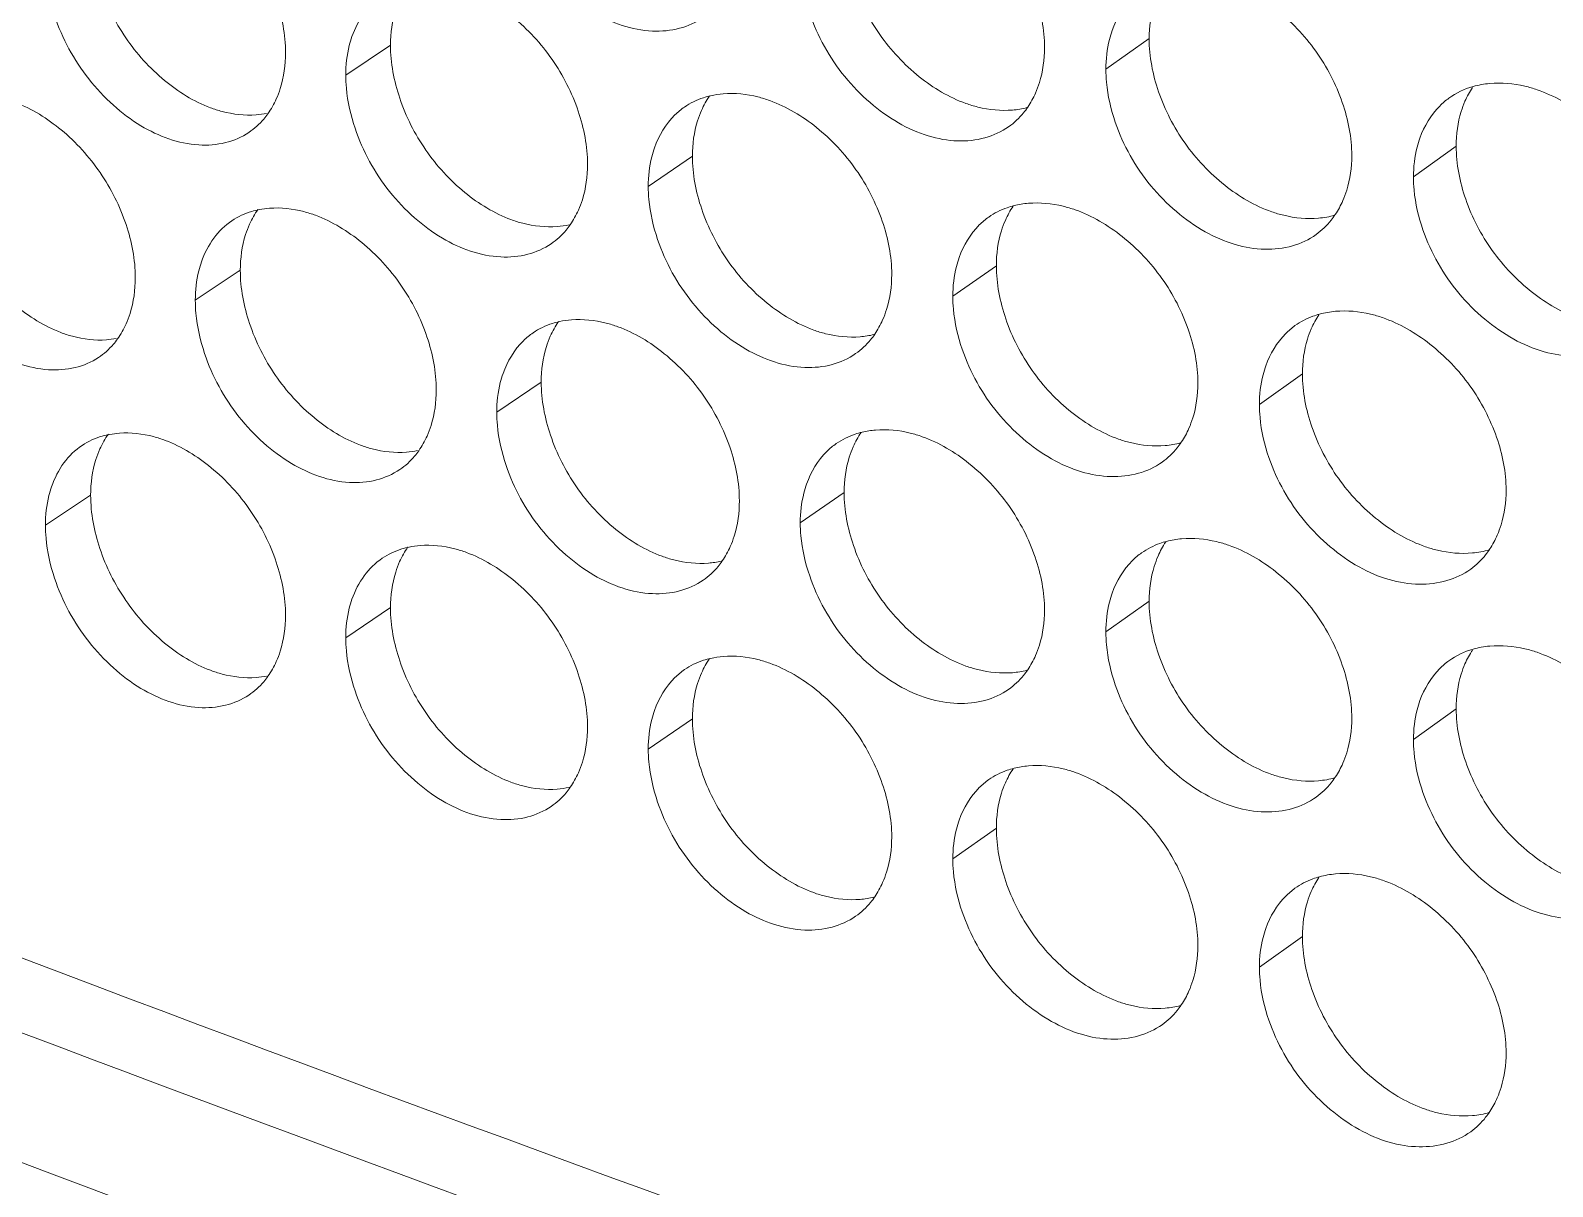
# Model space of a CAD drawing. Header units: millimetres. Extents: x 1177 to 4147, y 93 to 2194.
# Drawn here: x 2640.08 to 2661.39, y 668.91 to 685.09 of the extents above; entities that cross this region are included whole.
import ezdxf

# ---------------------------------------------------------------- set-up
doc = ezdxf.new("R2010")
doc.units = ezdxf.units.MM
doc.header["$LTSCALE"] = 0.1
doc.layers.get('0').update_dxf_attribs({"lineweight": 13})
doc.layers.add('标注', color=251, linetype='Continuous', lineweight=9)

# ---------------------------------------------------------------- blocks, each defined once
blk = doc.blocks.new('02')
for points, knots in [([(4627.348, 522.744), (4597.363, 531.299), (4553.55, 545.69), (4497.641, 568.487), (4458.71, 586.649), (4422.281, 606.068), (4388.51, 626.659), (4357.551, 648.334), (4338.416, 663.815), (4329.392, 671.722)], [0, 0, 0, 0, 0.278685, 0.411475, 0.539478, 0.662459, 0.780251, 0.892768, 1, 1, 1, 1]), ([(4626.906, 521.428), (4597.052, 529.945), (4553.424, 544.261), (4497.732, 566.923), (4458.929, 584.973), (4422.597, 604.269), (4388.892, 624.729), (4357.964, 646.263), (4338.829, 661.641), (4329.798, 669.496)], [0, 0, 0, 0, 0.278468, 0.411196, 0.539177, 0.662176, 0.780023, 0.892638, 1, 1, 1, 1]), ([(4628.518, 518.372), (4598.337, 526.935), (4554.235, 541.353), (4497.955, 564.22), (4458.766, 582.448), (4422.099, 601.945), (4388.114, 622.628), (4356.965, 644.402), (4337.717, 659.96), (4328.641, 667.907)], [0, 0, 0, 0, 0.278732, 0.411552, 0.539576, 0.662563, 0.780343, 0.892822, 1, 1, 1, 1]), ([(4328.202, 667.332), (4337.3, 659.316), (4356.601, 643.626), (4387.852, 621.677), (4421.956, 600.844), (4458.755, 581.215), (4498.091, 562.874), (4554.59, 539.876), (4598.873, 525.389), (4629.18, 516.79)], [0, 0, 0, 0, 0.107262, 0.219794, 0.337581, 0.460553, 0.588547, 0.721328, 1, 1, 1, 1])]:
    blk.add_open_spline(points, degree=3, knots=knots)
at = {"layer": '标注'}
for p, q in [((4547.872, 569.683), (4546.977, 569.081)), ((4563.046, 569.811), (4562.18, 569.198)), ((4569.187, 567.662), (4568.333, 567.045)), ((4553.91, 567.462), (4553.027, 566.856)), ((4544.868, 565.179), (4543.968, 564.579)), ((4559.99, 565.271), (4559.119, 564.66)), ((4550.886, 562.944), (4549.997, 562.34)), ((4566.111, 563.108), (4565.251, 562.493)), ((4541.875, 560.681), (4540.97, 560.083)), ((4556.945, 560.738), (4556.068, 560.13)), ((4547.872, 558.433), (4546.977, 557.831)), ((4563.046, 558.561), (4562.18, 557.948)), ((4553.91, 556.212), (4553.027, 555.606)), ((4569.187, 556.412), (4568.333, 555.795)), ((4559.99, 554.021), (4559.119, 553.41)), ((4566.111, 551.858), (4565.251, 551.243))]:
    blk.add_line(p, q, dxfattribs=at)
for centre, radius, start, end in [((4554.669, 566.938), 1.776, 94.5239, 102.8809), ((4545.059, 570.021), 1.738, 274.1654, 281.1515), ((4545.582, 564.673), 1.752, 94.1885, 101.0843), ((4551.07, 567.804), 1.755, 274.3898, 282.359), ((4551.629, 562.426), 1.768, 94.4127, 102.2837), ((4542.068, 565.515), 1.73, 274.0522, 280.545), ((4542.574, 560.183), 1.743, 94.0754, 100.4818), ((4548.059, 563.284), 1.746, 274.2779, 281.7562), ((4548.6, 557.921), 1.76, 94.3009, 101.6849), ((4554.092, 561.081), 1.763, 274.5012, 282.9601), ((4554.669, 555.688), 1.776, 94.5239, 102.8809), ((4545.059, 558.771), 1.738, 274.1654, 281.1515), ((4551.07, 556.554), 1.755, 274.3898, 282.359)]:
    blk.add_arc(centre, radius, start, end, dxfattribs=at)
for points, knots in [([(4545.772, 569.529), (4545.772, 569.889), (4545.626, 570.636), (4545.112, 571.658), (4544.343, 572.501), (4543.701, 572.902), (4543.368, 573.027)], [0, 0, 0, 0, 0.241786, 0.501627, 0.760712, 1, 1, 1, 1]), ([(4560.954, 569.632), (4560.954, 569.991), (4560.805, 570.738), (4560.281, 571.755), (4559.498, 572.59), (4558.846, 572.981), (4558.508, 573.102)], [0, 0, 0, 0, 0.241011, 0.500085, 0.759268, 1, 1, 1, 1]), ([(4550.184, 572.528), (4550.338, 572.072), (4550.695, 571.422), (4551.358, 570.732), (4552.068, 570.207), (4552.881, 569.917), (4553.652, 569.988), (4553.984, 570.134), (4554.126, 570.232)], [0, 0, 0, 0, 0.280322, 0.420487, 0.555043, 0.793636, 0.899726, 1, 1, 1, 1]), ([(4541.875, 571.931), (4541.875, 571.572), (4542.02, 570.824), (4542.531, 569.801), (4543.296, 568.956), (4543.936, 568.555), (4544.269, 568.43)], [0, 0, 0, 0, 0.24209, 0.502088, 0.761013, 1, 1, 1, 1]), ([(4556.945, 571.988), (4556.945, 571.629), (4557.093, 570.882), (4557.613, 569.863), (4558.393, 569.028), (4559.043, 568.636), (4559.38, 568.515)], [0, 0, 0, 0, 0.241314, 0.500547, 0.759571, 1, 1, 1, 1]), ([(4567.099, 567.474), (4567.099, 567.832), (4566.949, 568.578), (4566.421, 569.594), (4565.632, 570.425), (4564.976, 570.812), (4564.636, 570.932)], [0, 0, 0, 0, 0.240708, 0.499479, 0.758699, 1, 1, 1, 1]), ([(4547.707, 570.672), (4547.569, 570.578), (4547.318, 570.331), (4547.161, 570.019), (4547.102, 569.852)], [0, 0, 0, 0, 0.485902, 1, 1, 1, 1]), ([(4548.055, 570.603), (4548.025, 570.534), (4547.914, 570.24), (4547.872, 569.922), (4547.872, 569.683)], [0, 0, 0, 0, 0.23765, 1, 1, 1, 1]), ([(4551.814, 567.299), (4551.814, 567.658), (4551.667, 568.405), (4551.148, 569.426), (4550.374, 570.265), (4549.727, 570.662), (4549.392, 570.786)], [0, 0, 0, 0, 0.241473, 0.501006, 0.760131, 1, 1, 1, 1]), ([(4562.895, 570.779), (4562.829, 570.732), (4562.572, 570.515), (4562.393, 570.213), (4562.308, 569.974)], [0, 0, 0, 0, 0.243501, 1, 1, 1, 1]), ([(4563.224, 570.715), (4563.195, 570.647), (4563.088, 570.358), (4563.046, 570.045), (4563.046, 569.811)], [0, 0, 0, 0, 0.238574, 1, 1, 1, 1]), ([(4541.154, 570.27), (4541.306, 569.815), (4541.657, 569.167), (4542.309, 568.473), (4543.006, 567.943), (4543.806, 567.643), (4544.569, 567.702), (4544.899, 567.842), (4545.04, 567.936)], [0, 0, 0, 0, 0.281468, 0.421967, 0.556662, 0.794843, 0.900382, 1, 1, 1, 1]), ([(4556.256, 570.318), (4556.412, 569.861), (4556.774, 569.211), (4557.443, 568.523), (4558.006, 568.116), (4558.601, 567.847), (4559.198, 567.741), (4559.76, 567.797), (4560.093, 567.949), (4560.235, 568.049)], [0, 0, 0, 0, 0.27906, 0.418751, 0.552974, 0.678194, 0.793225, 0.899482, 1, 1, 1, 1]), ([(4562.308, 569.974), (4562.287, 569.915), (4562.21, 569.663), (4562.18, 569.398), (4562.18, 569.198)], [0, 0, 0, 0, 0.240105, 1, 1, 1, 1]), ([(4547.102, 569.852), (4547.082, 569.793), (4547.007, 569.542), (4546.977, 569.279), (4546.977, 569.081)], [0, 0, 0, 0, 0.2396, 1, 1, 1, 1]), ([(4547.872, 569.683), (4547.872, 569.323), (4548.018, 568.576), (4548.532, 567.555), (4549.303, 566.714), (4549.948, 566.316), (4550.282, 566.193)], [0, 0, 0, 0, 0.241777, 0.501467, 0.760433, 1, 1, 1, 1]), ([(4560.773, 568.724), (4560.803, 568.791), (4560.912, 569.082), (4560.954, 569.396), (4560.954, 569.632)], [0, 0, 0, 0, 0.238464, 1, 1, 1, 1]), ([(4563.046, 569.811), (4563.046, 569.451), (4563.194, 568.706), (4563.719, 567.688), (4564.504, 566.856), (4565.158, 566.468), (4565.497, 566.349)], [0, 0, 0, 0, 0.241011, 0.499941, 0.759002, 1, 1, 1, 1]), ([(4545.587, 568.606), (4545.618, 568.674), (4545.729, 568.969), (4545.772, 569.289), (4545.772, 569.529)], [0, 0, 0, 0, 0.237534, 1, 1, 1, 1]), ([(4546.977, 569.081), (4546.977, 568.994), (4546.995, 568.634), (4547.076, 568.278), (4547.163, 568.018)], [0, 0, 0, 0, 0.23971, 1, 1, 1, 1]), ([(4562.18, 569.198), (4562.18, 569.112), (4562.198, 568.752), (4562.28, 568.396), (4562.369, 568.138)], [0, 0, 0, 0, 0.239921, 1, 1, 1, 1]), ([(4555.459, 568.572), (4555.381, 568.601), (4555.08, 568.693), (4554.76, 568.727), (4554.529, 568.708)], [0, 0, 0, 0, 0.26382, 1, 1, 1, 1]), ([(4570.805, 568.79), (4570.725, 568.818), (4570.419, 568.907), (4570.093, 568.936), (4569.859, 568.915)], [0, 0, 0, 0, 0.263141, 1, 1, 1, 1]), ([(4573.284, 565.344), (4573.284, 565.703), (4573.133, 566.448), (4572.601, 567.462), (4571.806, 568.289), (4571.146, 568.673), (4570.805, 568.79)], [0, 0, 0, 0, 0.24041, 0.498878, 0.758134, 1, 1, 1, 1]), ([(4542.768, 565.03), (4542.768, 565.39), (4542.622, 566.137), (4542.109, 567.16), (4541.344, 568.005), (4540.704, 568.407), (4540.371, 568.533)], [0, 0, 0, 0, 0.241944, 0.50194, 0.761004, 1, 1, 1, 1]), ([(4544.269, 568.43), (4544.346, 568.402), (4544.641, 568.307), (4544.957, 568.27), (4545.185, 568.287)], [0, 0, 0, 0, 0.264165, 1, 1, 1, 1]), ([(4553.752, 568.444), (4553.684, 568.397), (4553.42, 568.179), (4553.239, 567.872), (4553.154, 567.629)], [0, 0, 0, 0, 0.242946, 1, 1, 1, 1]), ([(4554.273, 568.669), (4554.226, 568.658), (4554.042, 568.608), (4553.868, 568.524), (4553.752, 568.444)], [0, 0, 0, 0, 0.254929, 1, 1, 1, 1]), ([(4557.897, 565.097), (4557.897, 565.456), (4557.749, 566.203), (4557.227, 567.222), (4556.446, 568.058), (4555.796, 568.451), (4555.459, 568.572)], [0, 0, 0, 0, 0.241164, 0.500391, 0.759555, 1, 1, 1, 1]), ([(4559.38, 568.515), (4559.459, 568.488), (4559.76, 568.396), (4560.081, 568.364), (4560.312, 568.383)], [0, 0, 0, 0, 0.263467, 1, 1, 1, 1]), ([(4560.235, 568.049), (4560.347, 568.127), (4560.482, 568.255), (4560.591, 568.402), (4560.617, 568.441)], [0, 0, 0, 0, 0.745636, 1, 1, 1, 1]), ([(4569.042, 568.622), (4568.976, 568.574), (4568.724, 568.358), (4568.547, 568.06), (4568.462, 567.824)], [0, 0, 0, 0, 0.243853, 1, 1, 1, 1]), ([(4569.363, 568.559), (4569.334, 568.492), (4569.228, 568.205), (4569.187, 567.895), (4569.187, 567.662)], [0, 0, 0, 0, 0.238936, 1, 1, 1, 1]), ([(4545.04, 567.936), (4545.15, 568.01), (4545.285, 568.132), (4545.394, 568.273), (4545.42, 568.31)], [0, 0, 0, 0, 0.745425, 1, 1, 1, 1]), ([(4554.092, 568.376), (4554.062, 568.308), (4553.953, 568.016), (4553.91, 567.7), (4553.91, 567.462)], [0, 0, 0, 0, 0.238023, 1, 1, 1, 1]), ([(4562.369, 568.138), (4562.526, 567.68), (4562.893, 567.029), (4563.57, 566.343), (4564.139, 565.939), (4564.74, 565.674), (4565.343, 565.573), (4565.908, 565.636), (4566.244, 565.792), (4566.386, 565.895)], [0, 0, 0, 0, 0.278313, 0.417788, 0.551922, 0.677197, 0.792453, 0.899064, 1, 1, 1, 1]), ([(4547.163, 568.018), (4547.317, 567.562), (4547.672, 566.913), (4548.331, 566.222), (4549.037, 565.695), (4549.845, 565.402), (4550.614, 565.468), (4550.945, 565.613), (4551.087, 565.709)], [0, 0, 0, 0, 0.280702, 0.420977, 0.555579, 0.794035, 0.899943, 1, 1, 1, 1]), ([(4568.462, 567.824), (4568.441, 567.764), (4568.363, 567.512), (4568.333, 567.246), (4568.333, 567.045)], [0, 0, 0, 0, 0.240311, 1, 1, 1, 1]), ([(4553.154, 567.629), (4553.133, 567.57), (4553.057, 567.319), (4553.027, 567.055), (4553.027, 566.856)], [0, 0, 0, 0, 0.2398, 1, 1, 1, 1]), ([(4569.187, 567.662), (4569.187, 567.303), (4569.336, 566.557), (4569.865, 565.542), (4570.656, 564.714), (4571.314, 564.329), (4571.654, 564.212)], [0, 0, 0, 0, 0.240713, 0.499341, 0.758439, 1, 1, 1, 1]), ([(4538.893, 567.441), (4538.893, 567.081), (4539.037, 566.334), (4539.546, 565.309), (4540.308, 564.463), (4540.946, 564.061), (4541.278, 563.935)], [0, 0, 0, 0, 0.242248, 0.5024, 0.761305, 1, 1, 1, 1]), ([(4551.63, 566.381), (4551.661, 566.449), (4551.771, 566.743), (4551.814, 567.06), (4551.814, 567.299)], [0, 0, 0, 0, 0.237909, 1, 1, 1, 1]), ([(4553.91, 567.462), (4553.91, 567.103), (4554.057, 566.357), (4554.576, 565.337), (4555.352, 564.499), (4556.001, 564.106), (4556.337, 563.984)], [0, 0, 0, 0, 0.241468, 0.500853, 0.759857, 1, 1, 1, 1]), ([(4566.92, 566.572), (4566.949, 566.639), (4567.057, 566.928), (4567.099, 567.239), (4567.099, 567.474)], [0, 0, 0, 0, 0.238828, 1, 1, 1, 1]), ([(4568.333, 567.045), (4568.333, 566.959), (4568.35, 566.599), (4568.433, 566.244), (4568.523, 565.986)], [0, 0, 0, 0, 0.240008, 1, 1, 1, 1]), ([(4553.027, 566.856), (4553.027, 566.77), (4553.045, 566.41), (4553.127, 566.054), (4553.215, 565.794)], [0, 0, 0, 0, 0.239793, 1, 1, 1, 1]), ([(4545.245, 566.392), (4545.196, 566.382), (4545.005, 566.336), (4544.822, 566.253), (4544.701, 566.171)], [0, 0, 0, 0, 0.255479, 1, 1, 1, 1]), ([(4546.375, 566.278), (4546.298, 566.306), (4546, 566.401), (4545.683, 566.437), (4545.454, 566.42)], [0, 0, 0, 0, 0.264244, 1, 1, 1, 1]), ([(4548.788, 562.785), (4548.788, 563.145), (4548.641, 563.892), (4548.125, 564.914), (4547.353, 565.755), (4546.709, 566.153), (4546.375, 566.278)], [0, 0, 0, 0, 0.241629, 0.501316, 0.760421, 1, 1, 1, 1]), ([(4560.343, 566.472), (4560.297, 566.46), (4560.119, 566.407), (4559.95, 566.323), (4559.837, 566.244)], [0, 0, 0, 0, 0.254587, 1, 1, 1, 1]), ([(4561.567, 566.388), (4561.488, 566.416), (4561.185, 566.507), (4560.862, 566.539), (4560.63, 566.519)], [0, 0, 0, 0, 0.263544, 1, 1, 1, 1]), ([(4564.021, 562.924), (4564.021, 563.283), (4563.872, 564.029), (4563.346, 565.046), (4562.56, 565.879), (4561.905, 566.268), (4561.567, 566.388)], [0, 0, 0, 0, 0.240859, 0.499781, 0.758983, 1, 1, 1, 1]), ([(4565.497, 566.349), (4565.576, 566.322), (4565.88, 566.231), (4566.203, 566.201), (4566.435, 566.221)], [0, 0, 0, 0, 0.263197, 1, 1, 1, 1]), ([(4566.386, 565.895), (4566.498, 565.975), (4566.634, 566.105), (4566.742, 566.255), (4566.769, 566.294)], [0, 0, 0, 0, 0.745717, 1, 1, 1, 1]), ([(4544.701, 566.171), (4544.561, 566.078), (4544.309, 565.83), (4544.151, 565.516), (4544.092, 565.348)], [0, 0, 0, 0, 0.485545, 1, 1, 1, 1]), ([(4545.053, 566.101), (4545.022, 566.033), (4544.911, 565.738), (4544.868, 565.419), (4544.868, 565.179)], [0, 0, 0, 0, 0.237462, 1, 1, 1, 1]), ([(4550.282, 566.193), (4550.359, 566.165), (4550.657, 566.071), (4550.975, 566.036), (4551.205, 566.054)], [0, 0, 0, 0, 0.263881, 1, 1, 1, 1]), ([(4551.087, 565.709), (4551.198, 565.785), (4551.332, 565.91), (4551.441, 566.053), (4551.467, 566.091)], [0, 0, 0, 0, 0.745511, 1, 1, 1, 1]), ([(4559.837, 566.244), (4559.77, 566.196), (4559.511, 565.979), (4559.332, 565.676), (4559.246, 565.436)], [0, 0, 0, 0, 0.243319, 1, 1, 1, 1]), ([(4560.17, 566.178), (4560.14, 566.111), (4560.032, 565.82), (4559.99, 565.507), (4559.99, 565.271)], [0, 0, 0, 0, 0.238392, 1, 1, 1, 1]), ([(4568.523, 565.986), (4568.682, 565.527), (4569.053, 564.875), (4569.737, 564.192), (4570.312, 563.791), (4570.92, 563.53), (4571.528, 563.435), (4572.098, 563.504), (4572.435, 563.665), (4572.578, 563.77)], [0, 0, 0, 0, 0.277575, 0.416837, 0.550884, 0.676215, 0.791695, 0.898653, 1, 1, 1, 1]), ([(4538.166, 565.782), (4538.317, 565.327), (4538.665, 564.679), (4539.314, 563.984), (4540.007, 563.453), (4540.802, 563.15), (4541.563, 563.204), (4541.891, 563.342), (4542.032, 563.435)], [0, 0, 0, 0, 0.281854, 0.422466, 0.557209, 0.795252, 0.900604, 1, 1, 1, 1]), ([(4553.215, 565.794), (4553.37, 565.338), (4553.729, 564.688), (4554.396, 563.999), (4555.11, 563.475), (4555.927, 563.189), (4556.701, 563.264), (4557.033, 563.413), (4557.175, 563.512)], [0, 0, 0, 0, 0.279944, 0.419999, 0.55451, 0.793241, 0.899512, 1, 1, 1, 1]), ([(4544.092, 565.348), (4544.072, 565.289), (4543.997, 565.039), (4543.968, 564.777), (4543.968, 564.579)], [0, 0, 0, 0, 0.239501, 1, 1, 1, 1]), ([(4559.246, 565.436), (4559.225, 565.376), (4559.149, 565.125), (4559.119, 564.86), (4559.119, 564.66)], [0, 0, 0, 0, 0.240003, 1, 1, 1, 1]), ([(4544.868, 565.179), (4544.868, 564.819), (4545.014, 564.072), (4545.526, 563.049), (4546.294, 562.206), (4546.937, 561.807), (4547.27, 561.683)], [0, 0, 0, 0, 0.241933, 0.501777, 0.760722, 1, 1, 1, 1]), ([(4557.715, 564.186), (4557.745, 564.254), (4557.854, 564.545), (4557.897, 564.86), (4557.897, 565.097)], [0, 0, 0, 0, 0.23828, 1, 1, 1, 1]), ([(4559.99, 565.271), (4559.99, 564.911), (4560.138, 564.165), (4560.661, 563.147), (4561.443, 562.313), (4562.096, 561.924), (4562.434, 561.804)], [0, 0, 0, 0, 0.241162, 0.500244, 0.759286, 1, 1, 1, 1]), ([(4542.582, 564.106), (4542.613, 564.174), (4542.725, 564.47), (4542.768, 564.789), (4542.768, 565.03)], [0, 0, 0, 0, 0.237376, 1, 1, 1, 1]), ([(4543.968, 564.579), (4543.968, 564.492), (4543.986, 564.132), (4544.066, 563.775), (4544.154, 563.515)], [0, 0, 0, 0, 0.239668, 1, 1, 1, 1]), ([(4559.119, 564.66), (4559.119, 564.574), (4559.136, 564.214), (4559.219, 563.858), (4559.307, 563.599)], [0, 0, 0, 0, 0.239878, 1, 1, 1, 1]), ([(4551.253, 564.153), (4551.205, 564.143), (4551.02, 564.094), (4550.843, 564.01), (4550.724, 563.929)], [0, 0, 0, 0, 0.255107, 1, 1, 1, 1]), ([(4552.42, 564.05), (4552.343, 564.079), (4552.043, 564.172), (4551.724, 564.207), (4551.493, 564.188)], [0, 0, 0, 0, 0.26396, 1, 1, 1, 1]), ([(4566.453, 564.302), (4566.409, 564.29), (4566.236, 564.235), (4566.073, 564.151), (4565.963, 564.072)], [0, 0, 0, 0, 0.254263, 1, 1, 1, 1]), ([(4567.715, 564.232), (4567.636, 564.26), (4567.331, 564.35), (4567.006, 564.38), (4566.773, 564.359)], [0, 0, 0, 0, 0.263274, 1, 1, 1, 1]), ([(4570.186, 560.78), (4570.186, 561.139), (4570.036, 561.885), (4569.506, 562.9), (4568.714, 563.728), (4568.056, 564.114), (4567.715, 564.232)], [0, 0, 0, 0, 0.240558, 0.499178, 0.758416, 1, 1, 1, 1]), ([(4541.278, 563.935), (4541.354, 563.906), (4541.649, 563.81), (4541.964, 563.773), (4542.191, 563.789)], [0, 0, 0, 0, 0.264309, 1, 1, 1, 1]), ([(4550.724, 563.929), (4550.656, 563.882), (4550.391, 563.665), (4550.209, 563.356), (4550.123, 563.112)], [0, 0, 0, 0, 0.242752, 1, 1, 1, 1]), ([(4551.068, 563.861), (4551.038, 563.793), (4550.928, 563.499), (4550.886, 563.183), (4550.886, 562.944)], [0, 0, 0, 0, 0.237837, 1, 1, 1, 1]), ([(4554.85, 560.569), (4554.85, 560.929), (4554.703, 561.675), (4554.182, 562.695), (4553.405, 563.533), (4552.756, 563.928), (4552.42, 564.05)], [0, 0, 0, 0, 0.241318, 0.500698, 0.759842, 1, 1, 1, 1]), ([(4556.337, 563.984), (4556.415, 563.956), (4556.715, 563.864), (4557.035, 563.831), (4557.266, 563.85)], [0, 0, 0, 0, 0.263604, 1, 1, 1, 1]), ([(4557.175, 563.512), (4557.287, 563.589), (4557.422, 563.716), (4557.531, 563.862), (4557.557, 563.9)], [0, 0, 0, 0, 0.745595, 1, 1, 1, 1]), ([(4565.963, 564.072), (4565.897, 564.025), (4565.643, 563.808), (4565.465, 563.508), (4565.38, 563.27)], [0, 0, 0, 0, 0.243679, 1, 1, 1, 1]), ([(4566.289, 564.009), (4566.26, 563.941), (4566.153, 563.653), (4566.111, 563.342), (4566.111, 563.108)], [0, 0, 0, 0, 0.238756, 1, 1, 1, 1]), ([(4542.032, 563.435), (4542.142, 563.508), (4542.277, 563.629), (4542.386, 563.769), (4542.412, 563.806)], [0, 0, 0, 0, 0.74538, 1, 1, 1, 1]), ([(4559.307, 563.599), (4559.464, 563.142), (4559.828, 562.491), (4560.501, 561.804), (4561.067, 561.399), (4561.665, 561.132), (4562.265, 561.028), (4562.829, 561.088), (4563.163, 561.242), (4563.306, 561.343)], [0, 0, 0, 0, 0.278686, 0.418268, 0.552446, 0.677694, 0.792838, 0.899272, 1, 1, 1, 1]), ([(4544.154, 563.515), (4544.306, 563.06), (4544.659, 562.411), (4545.315, 561.719), (4546.016, 561.191), (4546.82, 560.894), (4547.586, 560.956), (4547.916, 561.099), (4548.058, 561.194)], [0, 0, 0, 0, 0.281084, 0.421471, 0.556119, 0.794437, 0.900161, 1, 1, 1, 1]), ([(4565.38, 563.27), (4565.359, 563.211), (4565.282, 562.959), (4565.251, 562.693), (4565.251, 562.493)], [0, 0, 0, 0, 0.240208, 1, 1, 1, 1]), ([(4550.123, 563.112), (4550.102, 563.053), (4550.027, 562.802), (4549.997, 562.539), (4549.997, 562.34)], [0, 0, 0, 0, 0.2397, 1, 1, 1, 1]), ([(4550.886, 562.944), (4550.886, 562.585), (4551.032, 561.838), (4551.549, 560.817), (4552.323, 559.978), (4552.969, 559.582), (4553.305, 559.46)], [0, 0, 0, 0, 0.241622, 0.501159, 0.760144, 1, 1, 1, 1]), ([(4563.842, 562.019), (4563.871, 562.087), (4563.979, 562.376), (4564.021, 562.689), (4564.021, 562.924)], [0, 0, 0, 0, 0.238646, 1, 1, 1, 1]), ([(4566.111, 563.108), (4566.111, 562.749), (4566.26, 562.003), (4566.787, 560.987), (4567.575, 560.156), (4568.231, 559.77), (4568.571, 559.652)], [0, 0, 0, 0, 0.240862, 0.49964, 0.75872, 1, 1, 1, 1]), ([(4548.603, 561.865), (4548.634, 561.933), (4548.745, 562.228), (4548.788, 562.546), (4548.788, 562.785)], [0, 0, 0, 0, 0.237722, 1, 1, 1, 1]), ([(4549.997, 562.34), (4549.997, 562.253), (4550.015, 561.893), (4550.096, 561.537), (4550.184, 561.278)], [0, 0, 0, 0, 0.239751, 1, 1, 1, 1]), ([(4565.251, 562.493), (4565.251, 562.407), (4565.269, 562.047), (4565.352, 561.692), (4565.441, 561.433)], [0, 0, 0, 0, 0.239965, 1, 1, 1, 1]), ([(4558.508, 561.852), (4558.429, 561.88), (4558.127, 561.972), (4557.806, 562.004), (4557.574, 561.985)], [0, 0, 0, 0, 0.263682, 1, 1, 1, 1]), ([(4542.257, 561.897), (4542.207, 561.888), (4542.013, 561.843), (4541.828, 561.76), (4541.705, 561.678)], [0, 0, 0, 0, 0.255672, 1, 1, 1, 1]), ([(4543.368, 561.777), (4543.291, 561.806), (4542.995, 561.901), (4542.678, 561.938), (4542.45, 561.922)], [0, 0, 0, 0, 0.264388, 1, 1, 1, 1]), ([(4545.772, 558.279), (4545.772, 558.639), (4545.626, 559.386), (4545.112, 560.408), (4544.343, 561.251), (4543.701, 561.652), (4543.368, 561.777)], [0, 0, 0, 0, 0.241786, 0.501627, 0.760712, 1, 1, 1, 1]), ([(4556.789, 561.715), (4556.722, 561.668), (4556.461, 561.451), (4556.28, 561.145), (4556.195, 560.904)], [0, 0, 0, 0, 0.243134, 1, 1, 1, 1]), ([(4557.303, 561.942), (4557.256, 561.931), (4557.076, 561.879), (4556.904, 561.795), (4556.789, 561.715)], [0, 0, 0, 0, 0.254756, 1, 1, 1, 1]), ([(4560.954, 558.382), (4560.954, 558.741), (4560.805, 559.488), (4560.281, 560.505), (4559.498, 561.34), (4558.846, 561.731), (4558.508, 561.852)], [0, 0, 0, 0, 0.241011, 0.500085, 0.759268, 1, 1, 1, 1]), ([(4562.434, 561.804), (4562.512, 561.776), (4562.815, 561.685), (4563.137, 561.654), (4563.369, 561.674)], [0, 0, 0, 0, 0.263331, 1, 1, 1, 1]), ([(4563.306, 561.343), (4563.418, 561.422), (4563.553, 561.552), (4563.662, 561.7), (4563.688, 561.739)], [0, 0, 0, 0, 0.745677, 1, 1, 1, 1]), ([(4541.705, 561.678), (4541.564, 561.585), (4541.31, 561.336), (4541.152, 561.021), (4541.093, 560.852)], [0, 0, 0, 0, 0.485181, 1, 1, 1, 1]), ([(4542.06, 561.606), (4542.029, 561.537), (4541.918, 561.242), (4541.875, 560.922), (4541.875, 560.681)], [0, 0, 0, 0, 0.237286, 1, 1, 1, 1]), ([(4547.27, 561.683), (4547.347, 561.655), (4547.644, 561.56), (4547.961, 561.525), (4548.189, 561.542)], [0, 0, 0, 0, 0.264022, 1, 1, 1, 1]), ([(4548.058, 561.194), (4548.169, 561.269), (4548.303, 561.392), (4548.412, 561.535), (4548.438, 561.572)], [0, 0, 0, 0, 0.745468, 1, 1, 1, 1]), ([(4557.126, 561.649), (4557.096, 561.581), (4556.987, 561.289), (4556.945, 560.975), (4556.945, 560.738)], [0, 0, 0, 0, 0.238208, 1, 1, 1, 1]), ([(4565.441, 561.433), (4565.599, 560.975), (4565.968, 560.323), (4566.648, 559.639), (4567.221, 559.236), (4567.825, 558.973), (4568.43, 558.876), (4568.998, 558.942), (4569.334, 559.1), (4569.477, 559.203)], [0, 0, 0, 0, 0.277943, 0.417311, 0.551401, 0.676704, 0.792073, 0.898857, 1, 1, 1, 1]), ([(4550.184, 561.278), (4550.338, 560.822), (4550.695, 560.172), (4551.358, 559.482), (4552.068, 558.957), (4552.881, 558.667), (4553.652, 558.738), (4553.984, 558.884), (4554.126, 558.982)], [0, 0, 0, 0, 0.280322, 0.420487, 0.555043, 0.793636, 0.899726, 1, 1, 1, 1]), ([(4541.093, 560.852), (4541.073, 560.793), (4540.999, 560.544), (4540.97, 560.281), (4540.97, 560.083)], [0, 0, 0, 0, 0.239402, 1, 1, 1, 1]), ([(4556.195, 560.904), (4556.174, 560.845), (4556.098, 560.593), (4556.068, 560.329), (4556.068, 560.13)], [0, 0, 0, 0, 0.239901, 1, 1, 1, 1]), ([(4570.009, 559.882), (4570.038, 559.949), (4570.144, 560.237), (4570.186, 560.547), (4570.186, 560.78)], [0, 0, 0, 0, 0.239008, 1, 1, 1, 1]), ([(4541.875, 560.681), (4541.875, 560.322), (4542.02, 559.574), (4542.531, 558.551), (4543.296, 557.706), (4543.936, 557.305), (4544.269, 557.18)], [0, 0, 0, 0, 0.24209, 0.502088, 0.761013, 1, 1, 1, 1]), ([(4554.668, 559.655), (4554.698, 559.723), (4554.808, 560.016), (4554.85, 560.332), (4554.85, 560.569)], [0, 0, 0, 0, 0.238095, 1, 1, 1, 1]), ([(4556.945, 560.738), (4556.945, 560.379), (4557.093, 559.632), (4557.613, 558.613), (4558.393, 557.778), (4559.043, 557.386), (4559.38, 557.265)], [0, 0, 0, 0, 0.241314, 0.500547, 0.759571, 1, 1, 1, 1]), ([(4540.97, 560.083), (4540.97, 559.997), (4540.987, 559.636), (4541.068, 559.28), (4541.154, 559.02)], [0, 0, 0, 0, 0.239627, 1, 1, 1, 1]), ([(4556.068, 560.13), (4556.068, 560.043), (4556.086, 559.683), (4556.167, 559.328), (4556.256, 559.068)], [0, 0, 0, 0, 0.239836, 1, 1, 1, 1]), ([(4548.244, 559.644), (4548.195, 559.634), (4548.007, 559.586), (4547.827, 559.503), (4547.707, 559.422)], [0, 0, 0, 0, 0.255291, 1, 1, 1, 1]), ([(4549.392, 559.536), (4549.315, 559.564), (4549.017, 559.658), (4548.698, 559.693), (4548.468, 559.676)], [0, 0, 0, 0, 0.264101, 1, 1, 1, 1]), ([(4563.393, 559.759), (4563.348, 559.747), (4563.173, 559.693), (4563.007, 559.608), (4562.895, 559.529)], [0, 0, 0, 0, 0.254423, 1, 1, 1, 1]), ([(4564.636, 559.682), (4564.557, 559.709), (4564.253, 559.8), (4563.929, 559.831), (4563.696, 559.811)], [0, 0, 0, 0, 0.263409, 1, 1, 1, 1]), ([(4567.099, 556.224), (4567.099, 556.582), (4566.949, 557.328), (4566.421, 558.344), (4565.632, 559.175), (4564.976, 559.562), (4564.636, 559.682)], [0, 0, 0, 0, 0.240708, 0.499479, 0.758699, 1, 1, 1, 1]), ([(4568.571, 559.652), (4568.65, 559.625), (4568.955, 559.535), (4569.279, 559.505), (4569.512, 559.526)], [0, 0, 0, 0, 0.263064, 1, 1, 1, 1]), ([(4569.477, 559.203), (4569.589, 559.285), (4569.725, 559.416), (4569.833, 559.567), (4569.859, 559.606)], [0, 0, 0, 0, 0.745756, 1, 1, 1, 1]), ([(4547.707, 559.422), (4547.569, 559.328), (4547.318, 559.081), (4547.161, 558.769), (4547.102, 558.602)], [0, 0, 0, 0, 0.485902, 1, 1, 1, 1]), ([(4548.055, 559.353), (4548.025, 559.284), (4547.914, 558.99), (4547.872, 558.672), (4547.872, 558.433)], [0, 0, 0, 0, 0.23765, 1, 1, 1, 1]), ([(4551.814, 556.049), (4551.814, 556.408), (4551.667, 557.155), (4551.148, 558.176), (4550.374, 559.015), (4549.727, 559.412), (4549.392, 559.536)], [0, 0, 0, 0, 0.241473, 0.501006, 0.760131, 1, 1, 1, 1]), ([(4553.305, 559.46), (4553.382, 559.432), (4553.681, 559.339), (4554, 559.305), (4554.23, 559.323)], [0, 0, 0, 0, 0.263742, 1, 1, 1, 1]), ([(4554.126, 558.982), (4554.237, 559.059), (4554.372, 559.184), (4554.481, 559.329), (4554.507, 559.367)], [0, 0, 0, 0, 0.745554, 1, 1, 1, 1]), ([(4562.895, 559.529), (4562.829, 559.482), (4562.572, 559.265), (4562.393, 558.963), (4562.308, 558.724)], [0, 0, 0, 0, 0.243501, 1, 1, 1, 1]), ([(4563.224, 559.465), (4563.195, 559.397), (4563.088, 559.108), (4563.046, 558.795), (4563.046, 558.561)], [0, 0, 0, 0, 0.238574, 1, 1, 1, 1]), ([(4541.154, 559.02), (4541.306, 558.565), (4541.657, 557.917), (4542.309, 557.223), (4543.006, 556.693), (4543.806, 556.393), (4544.569, 556.452), (4544.899, 556.592), (4545.04, 556.686)], [0, 0, 0, 0, 0.281468, 0.421967, 0.556662, 0.794843, 0.900382, 1, 1, 1, 1]), ([(4556.256, 559.068), (4556.412, 558.611), (4556.774, 557.961), (4557.443, 557.273), (4558.006, 556.866), (4558.601, 556.597), (4559.198, 556.491), (4559.76, 556.547), (4560.093, 556.699), (4560.235, 556.799)], [0, 0, 0, 0, 0.27906, 0.418751, 0.552974, 0.678194, 0.793225, 0.899482, 1, 1, 1, 1]), ([(4562.308, 558.724), (4562.287, 558.665), (4562.21, 558.413), (4562.18, 558.148), (4562.18, 557.948)], [0, 0, 0, 0, 0.240105, 1, 1, 1, 1]), ([(4547.102, 558.602), (4547.082, 558.543), (4547.007, 558.292), (4546.977, 558.029), (4546.977, 557.831)], [0, 0, 0, 0, 0.2396, 1, 1, 1, 1]), ([(4547.872, 558.433), (4547.872, 558.073), (4548.018, 557.326), (4548.532, 556.305), (4549.303, 555.464), (4549.948, 555.066), (4550.282, 554.943)], [0, 0, 0, 0, 0.241777, 0.501467, 0.760433, 1, 1, 1, 1]), ([(4560.773, 557.474), (4560.803, 557.541), (4560.912, 557.832), (4560.954, 558.146), (4560.954, 558.382)], [0, 0, 0, 0, 0.238464, 1, 1, 1, 1]), ([(4563.046, 558.561), (4563.046, 558.201), (4563.194, 557.456), (4563.719, 556.438), (4564.504, 555.606), (4565.158, 555.218), (4565.497, 555.099)], [0, 0, 0, 0, 0.241011, 0.499941, 0.759002, 1, 1, 1, 1]), ([(4545.587, 557.356), (4545.618, 557.424), (4545.729, 557.719), (4545.772, 558.039), (4545.772, 558.279)], [0, 0, 0, 0, 0.237534, 1, 1, 1, 1]), ([(4546.977, 557.831), (4546.977, 557.744), (4546.995, 557.384), (4547.076, 557.028), (4547.163, 556.768)], [0, 0, 0, 0, 0.23971, 1, 1, 1, 1]), ([(4562.18, 557.948), (4562.18, 557.862), (4562.198, 557.502), (4562.28, 557.146), (4562.369, 556.888)], [0, 0, 0, 0, 0.239921, 1, 1, 1, 1]), ([(4555.459, 557.322), (4555.381, 557.351), (4555.08, 557.443), (4554.76, 557.477), (4554.529, 557.458)], [0, 0, 0, 0, 0.26382, 1, 1, 1, 1]), ([(4570.805, 557.54), (4570.725, 557.568), (4570.419, 557.657), (4570.093, 557.686), (4569.859, 557.665)], [0, 0, 0, 0, 0.263141, 1, 1, 1, 1]), ([(4573.284, 554.094), (4573.284, 554.453), (4573.133, 555.198), (4572.601, 556.212), (4571.806, 557.039), (4571.146, 557.423), (4570.805, 557.54)], [0, 0, 0, 0, 0.24041, 0.498878, 0.758134, 1, 1, 1, 1]), ([(4544.269, 557.18), (4544.346, 557.152), (4544.641, 557.057), (4544.957, 557.02), (4545.185, 557.037)], [0, 0, 0, 0, 0.264165, 1, 1, 1, 1]), ([(4553.752, 557.194), (4553.684, 557.147), (4553.42, 556.929), (4553.239, 556.622), (4553.154, 556.379)], [0, 0, 0, 0, 0.242946, 1, 1, 1, 1]), ([(4554.273, 557.419), (4554.226, 557.408), (4554.042, 557.358), (4553.868, 557.274), (4553.752, 557.194)], [0, 0, 0, 0, 0.254929, 1, 1, 1, 1]), ([(4554.092, 557.126), (4554.062, 557.058), (4553.953, 556.766), (4553.91, 556.45), (4553.91, 556.212)], [0, 0, 0, 0, 0.238023, 1, 1, 1, 1]), ([(4557.897, 553.847), (4557.897, 554.206), (4557.749, 554.953), (4557.227, 555.972), (4556.446, 556.808), (4555.796, 557.201), (4555.459, 557.322)], [0, 0, 0, 0, 0.241164, 0.500391, 0.759555, 1, 1, 1, 1]), ([(4559.38, 557.265), (4559.459, 557.238), (4559.76, 557.146), (4560.081, 557.114), (4560.312, 557.133)], [0, 0, 0, 0, 0.263467, 1, 1, 1, 1]), ([(4560.235, 556.799), (4560.347, 556.877), (4560.482, 557.005), (4560.591, 557.152), (4560.617, 557.191)], [0, 0, 0, 0, 0.745636, 1, 1, 1, 1]), ([(4569.042, 557.372), (4568.976, 557.324), (4568.724, 557.108), (4568.547, 556.81), (4568.462, 556.574)], [0, 0, 0, 0, 0.243853, 1, 1, 1, 1]), ([(4569.363, 557.309), (4569.334, 557.242), (4569.228, 556.955), (4569.187, 556.645), (4569.187, 556.412)], [0, 0, 0, 0, 0.238936, 1, 1, 1, 1]), ([(4545.04, 556.686), (4545.15, 556.76), (4545.285, 556.882), (4545.394, 557.023), (4545.42, 557.06)], [0, 0, 0, 0, 0.745425, 1, 1, 1, 1]), ([(4562.369, 556.888), (4562.526, 556.43), (4562.893, 555.779), (4563.57, 555.093), (4564.139, 554.689), (4564.74, 554.424), (4565.343, 554.323), (4565.908, 554.386), (4566.244, 554.542), (4566.386, 554.645)], [0, 0, 0, 0, 0.278313, 0.417788, 0.551922, 0.677197, 0.792453, 0.899064, 1, 1, 1, 1]), ([(4547.163, 556.768), (4547.317, 556.312), (4547.672, 555.663), (4548.331, 554.972), (4549.037, 554.445), (4549.845, 554.152), (4550.614, 554.218), (4550.945, 554.363), (4551.087, 554.459)], [0, 0, 0, 0, 0.280702, 0.420977, 0.555579, 0.794035, 0.899943, 1, 1, 1, 1]), ([(4568.462, 556.574), (4568.441, 556.514), (4568.363, 556.262), (4568.333, 555.996), (4568.333, 555.795)], [0, 0, 0, 0, 0.240311, 1, 1, 1, 1]), ([(4553.154, 556.379), (4553.133, 556.32), (4553.057, 556.069), (4553.027, 555.805), (4553.027, 555.606)], [0, 0, 0, 0, 0.2398, 1, 1, 1, 1]), ([(4553.91, 556.212), (4553.91, 555.853), (4554.057, 555.107), (4554.576, 554.087), (4555.352, 553.249), (4556.001, 552.856), (4556.337, 552.734)], [0, 0, 0, 0, 0.241468, 0.500853, 0.759857, 1, 1, 1, 1]), ([(4566.92, 555.322), (4566.949, 555.389), (4567.057, 555.678), (4567.099, 555.989), (4567.099, 556.224)], [0, 0, 0, 0, 0.238828, 1, 1, 1, 1]), ([(4569.187, 556.412), (4569.187, 556.053), (4569.336, 555.307), (4569.865, 554.292), (4570.656, 553.464), (4571.314, 553.079), (4571.654, 552.962)], [0, 0, 0, 0, 0.240713, 0.499341, 0.758439, 1, 1, 1, 1]), ([(4551.63, 555.131), (4551.661, 555.199), (4551.771, 555.493), (4551.814, 555.81), (4551.814, 556.049)], [0, 0, 0, 0, 0.237909, 1, 1, 1, 1]), ([(4553.027, 555.606), (4553.027, 555.52), (4553.045, 555.16), (4553.127, 554.804), (4553.215, 554.544)], [0, 0, 0, 0, 0.239793, 1, 1, 1, 1]), ([(4568.333, 555.795), (4568.333, 555.709), (4568.35, 555.349), (4568.433, 554.994), (4568.523, 554.736)], [0, 0, 0, 0, 0.240008, 1, 1, 1, 1]), ([(4560.343, 555.222), (4560.297, 555.21), (4560.119, 555.157), (4559.95, 555.073), (4559.837, 554.994)], [0, 0, 0, 0, 0.254587, 1, 1, 1, 1]), ([(4561.567, 555.138), (4561.488, 555.166), (4561.185, 555.257), (4560.862, 555.289), (4560.63, 555.269)], [0, 0, 0, 0, 0.263544, 1, 1, 1, 1]), ([(4564.021, 551.674), (4564.021, 552.033), (4563.872, 552.779), (4563.346, 553.796), (4562.56, 554.629), (4561.905, 555.018), (4561.567, 555.138)], [0, 0, 0, 0, 0.240859, 0.499781, 0.758983, 1, 1, 1, 1]), ([(4565.497, 555.099), (4565.576, 555.072), (4565.88, 554.981), (4566.203, 554.951), (4566.435, 554.971)], [0, 0, 0, 0, 0.263197, 1, 1, 1, 1]), ([(4566.386, 554.645), (4566.498, 554.725), (4566.634, 554.855), (4566.742, 555.005), (4566.769, 555.044)], [0, 0, 0, 0, 0.745717, 1, 1, 1, 1]), ([(4550.282, 554.943), (4550.359, 554.915), (4550.657, 554.821), (4550.975, 554.786), (4551.205, 554.804)], [0, 0, 0, 0, 0.263881, 1, 1, 1, 1]), ([(4551.087, 554.459), (4551.198, 554.535), (4551.332, 554.66), (4551.441, 554.803), (4551.467, 554.841)], [0, 0, 0, 0, 0.745511, 1, 1, 1, 1]), ([(4559.837, 554.994), (4559.77, 554.946), (4559.511, 554.729), (4559.332, 554.426), (4559.246, 554.186)], [0, 0, 0, 0, 0.243319, 1, 1, 1, 1]), ([(4560.17, 554.928), (4560.14, 554.861), (4560.032, 554.57), (4559.99, 554.257), (4559.99, 554.021)], [0, 0, 0, 0, 0.238392, 1, 1, 1, 1]), ([(4568.523, 554.736), (4568.682, 554.277), (4569.053, 553.625), (4569.737, 552.942), (4570.312, 552.541), (4570.92, 552.28), (4571.528, 552.185), (4572.098, 552.254), (4572.435, 552.415), (4572.578, 552.52)], [0, 0, 0, 0, 0.277575, 0.416837, 0.550884, 0.676215, 0.791695, 0.898653, 1, 1, 1, 1]), ([(4553.215, 554.544), (4553.37, 554.088), (4553.729, 553.438), (4554.396, 552.749), (4555.11, 552.225), (4555.927, 551.939), (4556.701, 552.014), (4557.033, 552.163), (4557.175, 552.262)], [0, 0, 0, 0, 0.279944, 0.419999, 0.55451, 0.793241, 0.899512, 1, 1, 1, 1]), ([(4559.246, 554.186), (4559.225, 554.126), (4559.149, 553.875), (4559.119, 553.61), (4559.119, 553.41)], [0, 0, 0, 0, 0.240003, 1, 1, 1, 1]), ([(4557.715, 552.936), (4557.745, 553.004), (4557.854, 553.295), (4557.897, 553.61), (4557.897, 553.847)], [0, 0, 0, 0, 0.23828, 1, 1, 1, 1]), ([(4559.99, 554.021), (4559.99, 553.661), (4560.138, 552.915), (4560.661, 551.897), (4561.443, 551.063), (4562.096, 550.674), (4562.434, 550.554)], [0, 0, 0, 0, 0.241162, 0.500244, 0.759286, 1, 1, 1, 1]), ([(4559.119, 553.41), (4559.119, 553.324), (4559.136, 552.964), (4559.219, 552.608), (4559.307, 552.349)], [0, 0, 0, 0, 0.239878, 1, 1, 1, 1]), ([(4566.453, 553.052), (4566.409, 553.04), (4566.236, 552.985), (4566.073, 552.901), (4565.963, 552.822)], [0, 0, 0, 0, 0.254263, 1, 1, 1, 1]), ([(4567.715, 552.982), (4567.636, 553.01), (4567.331, 553.1), (4567.006, 553.13), (4566.773, 553.109)], [0, 0, 0, 0, 0.263274, 1, 1, 1, 1]), ([(4570.186, 549.53), (4570.186, 549.889), (4570.036, 550.635), (4569.506, 551.65), (4568.714, 552.478), (4568.056, 552.864), (4567.715, 552.982)], [0, 0, 0, 0, 0.240558, 0.499178, 0.758416, 1, 1, 1, 1]), ([(4556.337, 552.734), (4556.415, 552.706), (4556.715, 552.614), (4557.035, 552.581), (4557.266, 552.6)], [0, 0, 0, 0, 0.263604, 1, 1, 1, 1]), ([(4557.175, 552.262), (4557.287, 552.339), (4557.422, 552.466), (4557.531, 552.612), (4557.557, 552.65)], [0, 0, 0, 0, 0.745595, 1, 1, 1, 1]), ([(4565.963, 552.822), (4565.897, 552.775), (4565.643, 552.558), (4565.465, 552.258), (4565.38, 552.02)], [0, 0, 0, 0, 0.243679, 1, 1, 1, 1]), ([(4566.289, 552.759), (4566.26, 552.691), (4566.153, 552.403), (4566.111, 552.092), (4566.111, 551.858)], [0, 0, 0, 0, 0.238756, 1, 1, 1, 1]), ([(4559.307, 552.349), (4559.464, 551.892), (4559.828, 551.241), (4560.501, 550.554), (4561.067, 550.149), (4561.665, 549.882), (4562.265, 549.778), (4562.829, 549.838), (4563.163, 549.992), (4563.306, 550.093)], [0, 0, 0, 0, 0.278686, 0.418268, 0.552446, 0.677694, 0.792838, 0.899272, 1, 1, 1, 1]), ([(4565.38, 552.02), (4565.359, 551.961), (4565.282, 551.709), (4565.251, 551.443), (4565.251, 551.243)], [0, 0, 0, 0, 0.240208, 1, 1, 1, 1]), ([(4563.842, 550.769), (4563.871, 550.837), (4563.979, 551.126), (4564.021, 551.439), (4564.021, 551.674)], [0, 0, 0, 0, 0.238646, 1, 1, 1, 1]), ([(4566.111, 551.858), (4566.111, 551.499), (4566.26, 550.753), (4566.787, 549.737), (4567.575, 548.906), (4568.231, 548.52), (4568.571, 548.402)], [0, 0, 0, 0, 0.240862, 0.49964, 0.75872, 1, 1, 1, 1]), ([(4565.251, 551.243), (4565.251, 551.157), (4565.269, 550.797), (4565.352, 550.442), (4565.441, 550.183)], [0, 0, 0, 0, 0.239965, 1, 1, 1, 1]), ([(4562.434, 550.554), (4562.512, 550.526), (4562.815, 550.435), (4563.137, 550.404), (4563.369, 550.424)], [0, 0, 0, 0, 0.263331, 1, 1, 1, 1]), ([(4563.306, 550.093), (4563.418, 550.172), (4563.553, 550.302), (4563.662, 550.45), (4563.688, 550.489)], [0, 0, 0, 0, 0.745677, 1, 1, 1, 1]), ([(4565.441, 550.183), (4565.599, 549.725), (4565.968, 549.073), (4566.648, 548.389), (4567.221, 547.986), (4567.825, 547.723), (4568.43, 547.626), (4568.998, 547.692), (4569.334, 547.85), (4569.477, 547.953)], [0, 0, 0, 0, 0.277943, 0.417311, 0.551401, 0.676704, 0.792073, 0.898857, 1, 1, 1, 1]), ([(4570.009, 548.632), (4570.038, 548.699), (4570.144, 548.987), (4570.186, 549.297), (4570.186, 549.53)], [0, 0, 0, 0, 0.239008, 1, 1, 1, 1]), ([(4568.571, 548.402), (4568.65, 548.375), (4568.955, 548.285), (4569.279, 548.255), (4569.512, 548.276)], [0, 0, 0, 0, 0.263064, 1, 1, 1, 1]), ([(4569.477, 547.953), (4569.589, 548.035), (4569.725, 548.166), (4569.833, 548.317), (4569.859, 548.356)], [0, 0, 0, 0, 0.745756, 1, 1, 1, 1])]:
    blk.add_open_spline(points, degree=3, knots=knots, dxfattribs=at)
for points in [[(4560.617, 568.441), (4560.678, 568.53), (4560.73, 568.625), (4560.773, 568.724)], [(4569.524, 568.853), (4569.352, 568.804), (4569.186, 568.726), (4569.042, 568.622)], [(4569.513, 568.836), (4569.455, 568.749), (4569.405, 568.655), (4569.363, 568.559)], [(4569.859, 568.915), (4569.746, 568.905), (4569.633, 568.885), (4569.524, 568.853)], [(4545.42, 568.31), (4545.485, 568.403), (4545.541, 568.502), (4545.587, 568.606)], [(4554.253, 568.665), (4554.19, 568.575), (4554.137, 568.477), (4554.092, 568.376)], [(4560.312, 568.383), (4560.409, 568.391), (4560.506, 568.407), (4560.601, 568.431)], [(4566.769, 566.294), (4566.827, 566.382), (4566.878, 566.475), (4566.92, 566.572)], [(4545.22, 566.397), (4545.155, 566.305), (4545.099, 566.205), (4545.053, 566.101)], [(4551.467, 566.091), (4551.531, 566.182), (4551.585, 566.28), (4551.63, 566.381)], [(4560.326, 566.462), (4560.266, 566.373), (4560.214, 566.277), (4560.17, 566.178)], [(4560.63, 566.519), (4560.533, 566.511), (4560.437, 566.496), (4560.343, 566.472)], [(4566.435, 566.221), (4566.543, 566.231), (4566.651, 566.25), (4566.756, 566.279)], [(4551.231, 564.152), (4551.168, 564.061), (4551.114, 563.963), (4551.068, 563.861)], [(4557.557, 563.9), (4557.618, 563.99), (4557.671, 564.086), (4557.715, 564.186)], [(4566.441, 564.288), (4566.382, 564.2), (4566.331, 564.106), (4566.289, 564.009)], [(4566.773, 564.359), (4566.665, 564.35), (4566.558, 564.331), (4566.453, 564.302)], [(4542.412, 563.806), (4542.479, 563.9), (4542.535, 564.001), (4542.582, 564.106)], [(4557.266, 563.85), (4557.358, 563.857), (4557.449, 563.872), (4557.539, 563.893)], [(4563.688, 561.739), (4563.747, 561.827), (4563.799, 561.922), (4563.842, 562.019)], [(4542.23, 561.905), (4542.163, 561.812), (4542.107, 561.711), (4542.06, 561.606)], [(4548.438, 561.572), (4548.503, 561.664), (4548.558, 561.763), (4548.603, 561.865)], [(4557.284, 561.935), (4557.223, 561.845), (4557.17, 561.749), (4557.126, 561.649)], [(4557.574, 561.985), (4557.483, 561.978), (4557.392, 561.964), (4557.303, 561.942)], [(4563.369, 561.674), (4563.471, 561.683), (4563.574, 561.7), (4563.673, 561.726)], [(4569.859, 559.606), (4569.917, 559.693), (4569.967, 559.786), (4570.009, 559.882)], [(4548.22, 559.646), (4548.156, 559.554), (4548.101, 559.455), (4548.055, 559.353)], [(4554.507, 559.367), (4554.569, 559.457), (4554.623, 559.554), (4554.668, 559.655)], [(4563.378, 559.747), (4563.319, 559.658), (4563.267, 559.563), (4563.224, 559.465)], [(4563.696, 559.811), (4563.594, 559.802), (4563.492, 559.785), (4563.393, 559.759)], [(4569.512, 559.526), (4569.626, 559.537), (4569.739, 559.557), (4569.849, 559.589)], [(4560.617, 557.191), (4560.678, 557.28), (4560.73, 557.375), (4560.773, 557.474)], [(4569.524, 557.603), (4569.352, 557.554), (4569.186, 557.476), (4569.042, 557.372)], [(4569.513, 557.586), (4569.455, 557.499), (4569.405, 557.405), (4569.363, 557.309)], [(4569.859, 557.665), (4569.746, 557.655), (4569.633, 557.635), (4569.524, 557.603)], [(4545.42, 557.06), (4545.485, 557.153), (4545.541, 557.252), (4545.587, 557.356)], [(4554.253, 557.415), (4554.19, 557.325), (4554.137, 557.227), (4554.092, 557.126)], [(4560.312, 557.133), (4560.409, 557.141), (4560.506, 557.157), (4560.601, 557.181)], [(4566.769, 555.044), (4566.827, 555.132), (4566.878, 555.225), (4566.92, 555.322)], [(4551.467, 554.841), (4551.531, 554.932), (4551.585, 555.03), (4551.63, 555.131)], [(4560.326, 555.212), (4560.266, 555.123), (4560.214, 555.027), (4560.17, 554.928)], [(4560.63, 555.269), (4560.533, 555.261), (4560.437, 555.246), (4560.343, 555.222)], [(4566.435, 554.971), (4566.543, 554.981), (4566.651, 555), (4566.756, 555.029)], [(4557.557, 552.65), (4557.618, 552.74), (4557.671, 552.836), (4557.715, 552.936)], [(4566.441, 553.038), (4566.382, 552.95), (4566.331, 552.856), (4566.289, 552.759)], [(4566.773, 553.109), (4566.665, 553.1), (4566.558, 553.081), (4566.453, 553.052)], [(4557.266, 552.6), (4557.358, 552.607), (4557.449, 552.622), (4557.539, 552.643)], [(4563.688, 550.489), (4563.747, 550.577), (4563.799, 550.672), (4563.842, 550.769)], [(4563.369, 550.424), (4563.471, 550.433), (4563.574, 550.45), (4563.673, 550.476)], [(4569.859, 548.356), (4569.917, 548.443), (4569.967, 548.536), (4570.009, 548.632)], [(4569.512, 548.276), (4569.626, 548.287), (4569.739, 548.307), (4569.849, 548.339)]]:
    blk.add_open_spline(points, degree=3, dxfattribs=at)

msp = doc.modelspace()

# ---------------------------------------------------------------- block references
at = {"xscale": 0.7, "yscale": 0.7, "zscale": 0.7}
msp.add_blockref('02', (-538.391, 286.112), dxfattribs=at)

doc.saveas('drawing.dxf')
